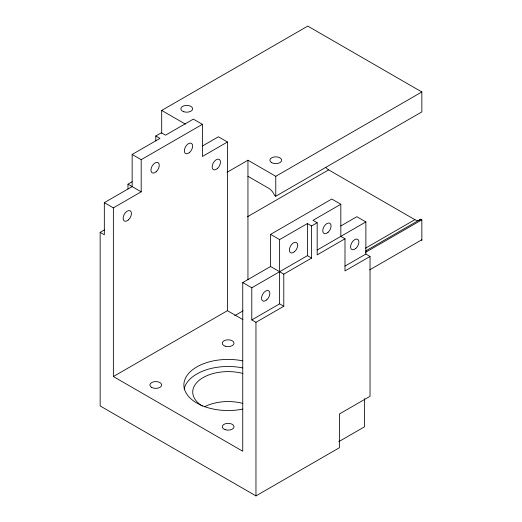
<?xml version="1.0" encoding="UTF-8"?>
<svg xmlns="http://www.w3.org/2000/svg" width="522" height="522" viewBox="0 0 522 522"><rect width="100%" height="100%" fill="white"/><g stroke="black" fill="none" stroke-linecap="round" stroke-linejoin="round"><path stroke-width="0.78" d="M421.848 240.551L421.848 219.814L420.739 219.175L420.347 219.612A10.159 5.866 60 0 1 414.892 219.671L365.498 248.191M161.696 133.227L161.696 110.436L307.771 26.1L421.848 91.963L421.848 111.897L275.773 196.233L274.663 195.593L274.272 194.699A10.159 5.866 60 0 0 268.817 188.344L247.95 176.299M155.797 140.81L155.797 135.988L161.363 132.777L165.539 135.185L193.362 119.12L202.405 124.34L202.405 156.47L227.442 142.01L227.442 310.681L113.365 376.545L113.365 207.873L141.194 191.809L141.194 159.68L202.405 124.34M344.996 266.103L365.87 254.057L370.039 256.465L370.039 396.296L339.437 413.966L339.437 447.706L255.963 495.9L100.152 405.94L100.152 232.368L104.328 234.783L104.328 202.653L132.151 186.589L132.151 154.46L159.973 138.395L155.797 135.988M127.975 188.997L127.975 184.181L132.151 181.767M202.405 146.03L218.405 136.79L227.442 142.01M100.152 232.368L104.328 229.961M227.083 172.28L247.95 160.234L275.773 176.299L421.848 91.963M247.487 216.728L328.638 169.872L414.892 219.671M113.365 376.545L242.75 451.243L242.75 282.572L270.572 266.507L270.572 234.378L331.783 199.039L340.827 204.259L340.827 236.388L344.996 238.795L344.996 270.925L370.039 256.465M270.572 234.378L279.616 239.598L307.438 223.533L311.608 225.948L317.174 222.731L317.174 254.86L344.996 238.795M340.827 204.259L313.004 220.323L317.174 222.731M340.827 225.948L356.826 216.708L365.87 221.928L365.87 254.057M242.75 282.572L251.793 287.792L307.438 255.663L311.608 258.07L311.608 225.948M317.174 250.038L365.87 221.928M270.572 266.507L283.785 274.135L311.608 258.07M234.737 315.653L243.082 310.831M365.694 250.952L420.739 219.175M365.393 252.407L421.848 219.814M251.793 287.792L251.793 319.921L279.616 303.856L283.785 306.264L283.785 274.135M251.793 319.921L255.963 322.328L283.785 306.264M369.628 269.9L421.848 239.748M338.739 441.684L364.473 426.826L364.473 398.71M161.696 110.436L185.349 124.086M132.151 154.46L141.194 159.68M127.975 184.181L141.194 191.809M104.328 202.653L113.365 207.873M227.442 310.681L242.913 319.614M328.638 169.774L328.638 169.872A10.159 5.866 60 0 1 326.009 167.679M307.438 223.533L307.438 255.663M279.616 239.598L279.616 303.856M275.773 176.299L275.773 196.233M255.963 322.328L255.963 495.9M247.95 160.234L247.95 279.74M204.435 406.814A35.411 20.443 0 0 1 242.86 403.408M202.386 406.083A35.411 20.443 0 0 1 199.345 380.147A35.411 20.443 0 0 1 242.86 373.452M184.175 389.079A44.266 25.558 0 0 1 242.75 367.919M242.75 409.104A44.266 25.558 0 0 1 183.875 384.982A44.266 25.558 0 0 1 242.75 360.852M225.191 429.697A5.905 3.406 0 0 0 234.045 426.748A5.905 3.406 0 0 0 225.191 423.792A5.905 3.406 0 0 0 225.191 429.697M266.781 299.856A5.905 3.406 -60 0 0 268.654 290.708A5.905 3.406 -60 0 0 261.672 296.901A5.905 3.406 -60 0 0 266.781 299.856M128.36 219.938A5.905 3.406 -60 0 0 130.232 210.797A5.905 3.406 -60 0 0 123.251 216.982A5.905 3.406 -60 0 0 128.36 219.938M217.393 168.534A5.905 3.406 -60 0 0 219.266 159.393A5.905 3.406 -60 0 0 212.284 165.578A5.905 3.406 -60 0 0 217.393 168.534M294.604 251.663A5.905 3.406 -60 0 0 296.476 242.521A5.905 3.406 -60 0 0 289.495 248.713A5.905 3.406 -60 0 0 294.604 251.663M327.992 232.388A5.905 3.406 -60 0 0 329.865 223.24A5.905 3.406 -60 0 0 322.883 229.432A5.905 3.406 -60 0 0 327.992 232.388M355.815 248.452A5.905 3.406 -60 0 0 357.687 239.304A5.905 3.406 -60 0 0 350.706 245.497A5.905 3.406 -60 0 0 355.815 248.452M189.571 152.47A5.905 3.406 -60 0 0 191.443 143.328A5.905 3.406 -60 0 0 184.462 149.514A5.905 3.406 -60 0 0 189.571 152.47M156.182 171.745A5.905 3.406 -60 0 0 158.055 162.603A5.905 3.406 -60 0 0 151.073 168.795A5.905 3.406 -60 0 0 156.182 171.745M183.79 111.747A5.905 3.406 0 0 0 192.644 108.791A5.905 3.406 0 0 0 183.79 105.842A5.905 3.406 0 0 0 183.79 111.747M271.603 162.642A5.905 3.406 0 0 0 281.475 161.115A5.905 3.406 0 0 0 274.246 156.939A5.905 3.406 0 0 0 271.603 162.642M225.191 346.164A5.905 3.406 0 0 0 234.045 343.215A5.905 3.406 0 0 0 225.191 340.259A5.905 3.406 0 0 0 225.191 346.164M151.628 387.389A5.905 3.406 0 0 0 161.5 385.862A5.905 3.406 0 0 0 154.271 381.686A5.905 3.406 0 0 0 151.628 387.389"/></g></svg>
